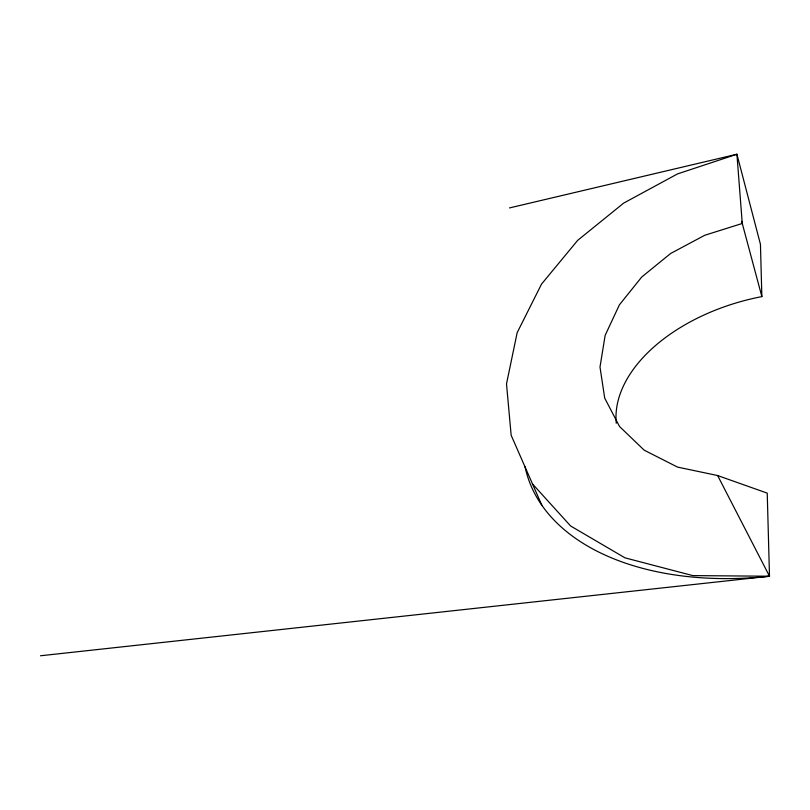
<?xml version="1.0" encoding="UTF-8"?>
<svg xmlns="http://www.w3.org/2000/svg" width="810" height="810" viewBox="0 0 810 810"><rect width="100%" height="100%" fill="white"/><g stroke="black" fill="none" stroke-linecap="round" stroke-linejoin="round"><path stroke-width="1.21" d="M509.5 207.927L736.918 154.234L760.438 244.266L761.866 296.612A158.628 96.977 -13.9 0 0 616.268 423.276M40.5 655.766L769.5 576.224L767.232 493.138L717.63 475.541L677.535 467.097L644.173 450.168L619.529 426.495L604.695 398.095L599.997 367.051L605.151 335.36L619.417 304.823L641.692 277.06L670.66 253.469L704.761 235.264L742.264 223.469L736.918 154.234L677.494 173.927L623.67 203.107L577.662 240.368L541.505 284.128L517.165 332.657L506.503 383.879L511.161 435.274L541.87 505.329M717.63 475.541L769.5 576.224L692.833 575.606L624.966 557.837L570.604 525.973L532.383 483.823M741.697 221.343L761.866 296.612M769.5 576.224A266.966 164.268 -13.6 0 1 525.042 466.773"/></g></svg>
